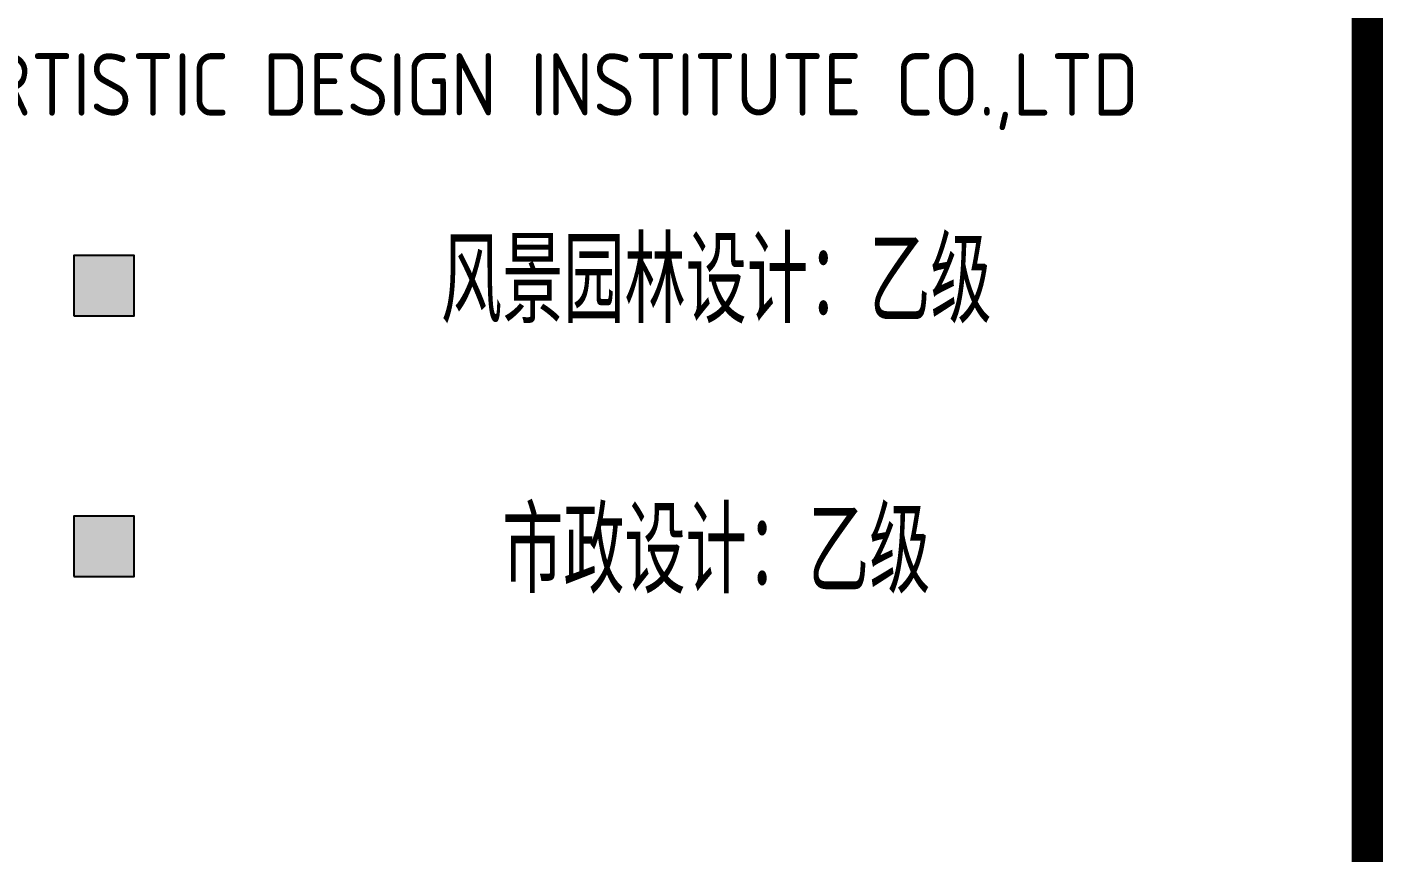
# Model space of a CAD drawing. Extents: x -737978 to 768813, y -372247 to 1140308.
# Drawn here: x -21353 to -17008, y -10665 to -8020 of the extents above; entities that cross this region are included whole.
import ezdxf
from ezdxf.enums import TextEntityAlignment as Align

# ---------------------------------------------------------------- set-up
doc = ezdxf.new("R2010")
doc.units = 0
doc.header["$LTSCALE"] = 1000
doc.header["$MEASUREMENT"] = 0
doc.layers.get('0').update_dxf_attribs({"linetype": 'CONTINUOUS'})
doc.layers.add('PUB_TITLE', color=4, linetype='CONTINUOUS')
doc.styles.add('-仿宋_GB2312', font='GBENOR.shx', dxfattribs={"bigfont": 'GBCBIG.shx'})

# ---------------------------------------------------------------- blocks, each defined once
blk = doc.blocks.new('TQ1')
at = {"layer": 'PUB_TITLE'}
for points in [[(-46611.5, -394766.4), (-46611.5, -394631.4), (-46746.5, -394631.4), (-46746.5, -394766.4)], [(-46611.5, -395349), (-46611.5, -395214), (-46746.5, -395214), (-46746.5, -395349)]]:
    blk.add_hatch(color=7, dxfattribs=at).paths.add_polyline_path(points)
at = {"layer": 'PUB_TITLE', "color": 7}
for points in [[(-46746.5, -394766.4), (-46611.5, -394766.4), (-46611.5, -394631.4), (-46746.5, -394631.4)], [(-46746.5, -395349), (-46611.5, -395349), (-46611.5, -395214), (-46746.5, -395214)]]:
    blk.add_lwpolyline(points, close=True, dxfattribs=at)
at = {"color": 7, "style": '-仿宋_GB2312'}
blk.add_text('GUANGDONG ARCHITECTURAL ARTISTIC DESIGN INSTITUTE CO.,LTD', height=139.308, dxfattribs=at).set_placement((-46832.3, -394319), align=Align.CENTER)
at = {"layer": 'PUB_TITLE', "color": 7, "style": '-仿宋_GB2312'}
for s, p in [('风景园林设计：乙级', (-45310.3, -394782.7)), ('市政设计：乙级', (-45310.3, -395386.5))]:
    blk.add_text(s, height=190, dxfattribs=at).set_placement(p, align=Align.CENTER)

msp = doc.modelspace()

# ---------------------------------------------------------------- linework, layer by layer
at = {"layer": 'PUB_TITLE', "color": 4, "const_width": 100}
msp.add_lwpolyline([(-97657.6, -42902.5), (-17057.6, -42902.5), (-17057.6, 14497.5), (-97657.6, 14497.5)], close=True, dxfattribs=at)

# ---------------------------------------------------------------- block references
at = {"xscale": 1.433507481003284, "yscale": 1.433507481003284, "zscale": 1.433507481003284}
msp.add_blockref('TQ1', (45808.5, 556956.1), dxfattribs=at)

doc.saveas('drawing.dxf')
